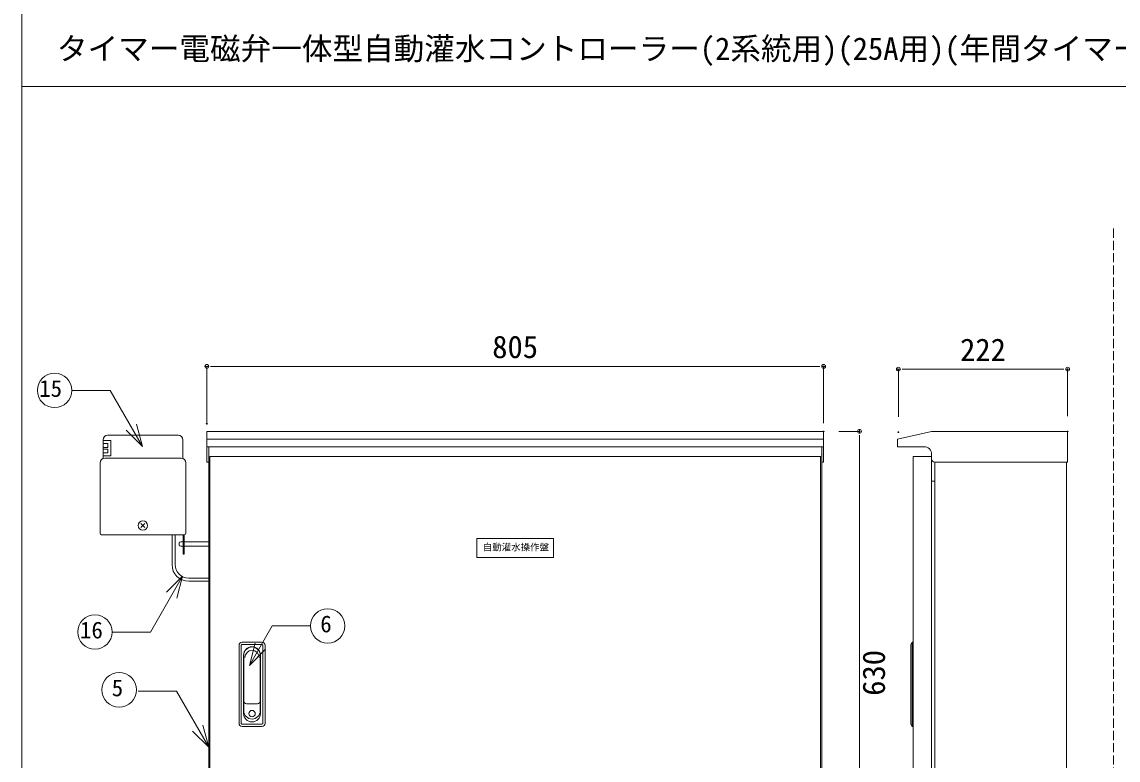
# Model space of a CAD drawing. Units: millimetres, scale not verified. Extents: x -79561 to 6403, y -2774 to 2774.
# Drawn here: x -1491 to -59, y 103 to 1067 of the extents above; entities that cross this region are included whole.
import ezdxf
from ezdxf.enums import TextEntityAlignment as Align

# ---------------------------------------------------------------- set-up
doc = ezdxf.new("R2010")
doc.units = ezdxf.units.MM
doc.header["$LTSCALE"] = 4
doc.header["$PDMODE"] = 32
doc.header["$PDSIZE"] = 0.8
doc.linetypes.add('DASHED3', pattern=[4, 3, -1])
for name, color, linetype, lineweight in [('0-0_0', 7, 'Continuous', 20), ('0-1_WAKU', 7, 'Continuous', 18), ('0-3_moji', 7, 'Continuous', 18), ('0-7_KANAMONO', 4, 'Continuous', 18), ('2-4__2-0_', 3, 'Continuous', 18), ('2-5__8-0_', 7, 'Continuous', 18)]:
    doc.layers.add(name, color=color, linetype=linetype, lineweight=lineweight)
doc.layers.add('0-2_Defpoints', color=7, linetype='Continuous')
doc.styles.add('ＭＳ ゴシック', font='')
doc.styles.get('ＭＳ ゴシック').set_extended_font_data('MS Gothic')

# ---------------------------------------------------------------- blocks, each defined once
blk = doc.blocks.new('_Dot')
at = {"layer": '0-0_0'}
for p, q in [((-0.5, 0), (-1, 0)), ((0.25, 0), (-0.25, 0))]:
    blk.add_line(p, q, dxfattribs=at)
blk.add_circle((0, 0), 0.25, dxfattribs=at)
blk = doc.blocks.new('D17')
at = {"layer": '0-0_0'}
for p, q in [((38169.236, 24319.538), (38169.236, 24374.369)), ((38179.236, 24374.369), (38965.237, 24374.369)), ((38975.237, 24309.524), (38975.237, 24374.369))]:
    blk.add_line(p, q, dxfattribs=at)
at = {"layer": '0-2_Defpoints'}
for p in [(38975.237, 24374.369), (38169.236, 24299.538), (38975.237, 24289.524)]:
    blk.add_point(p, dxfattribs=at)
at = {"layer": '0-0_0', "xscale": 10, "yscale": 10, "rotation": 180}
blk.add_blockref('_Dot', (38169.236, 24374.369), dxfattribs=at)
at = {"layer": '0-0_0', "xscale": 10, "yscale": 10}
blk.add_blockref('_Dot', (38975.237, 24374.369), dxfattribs=at)
at = {"layer": '0-0_0', "style": 'ＭＳ ゴシック'}
blk.add_text('805', height=29.33, dxfattribs=at).set_placement((38542.237, 24376.369), align=Align.BOTTOM_LEFT)
blk = doc.blocks.new('D19')
at = {"layer": '0-0_0'}
for p, q in [((38995.237, 24289.524), (39022.243, 24289.524)), ((39022.243, 23668.74), (39022.243, 24279.524)), ((38992.734, 23658.74), (39022.243, 23658.74))]:
    blk.add_line(p, q, dxfattribs=at)
at = {"layer": '0-2_Defpoints'}
for p in [(38975.237, 24289.524), (39022.243, 24289.524), (38972.734, 23658.74)]:
    blk.add_point(p, dxfattribs=at)
at = {"layer": '0-0_0', "xscale": 10, "yscale": 10}
for p, rotation in [((39022.243, 24289.524), 90), ((39022.243, 23658.74), 270)]:
    blk.add_blockref('_Dot', p, dxfattribs=dict(at, rotation=rotation))
at = {"layer": '0-0_0', "style": 'ＭＳ ゴシック'}
blk.add_text('630', height=29.33, rotation=90, dxfattribs=at).set_placement((39064.243, 23944.132), align=Align.BOTTOM_LEFT)
blk = doc.blocks.new('D20')
at = {"layer": '0-0_0'}
for p, q in [((39073.031, 24308.438), (39073.031, 24370.643)), ((39083.031, 24370.643), (39284.191, 24370.643)), ((39294.191, 24309.524), (39294.191, 24370.643))]:
    blk.add_line(p, q, dxfattribs=at)
at = {"layer": '0-2_Defpoints'}
for p in [(39294.191, 24370.643), (39073.031, 24288.438), (39294.191, 24289.524)]:
    blk.add_point(p, dxfattribs=at)
at = {"layer": '0-0_0', "xscale": 10, "yscale": 10, "rotation": 180}
blk.add_blockref('_Dot', (39073.031, 24370.643), dxfattribs=at)
at = {"layer": '0-0_0', "xscale": 10, "yscale": 10}
blk.add_blockref('_Dot', (39294.191, 24370.643), dxfattribs=at)
at = {"layer": '0-0_0', "style": 'ＭＳ ゴシック'}
blk.add_text('222', height=29.33, dxfattribs=at).set_placement((39153.611, 24372.643), align=Align.BOTTOM_LEFT)

msp = doc.modelspace()

# ---------------------------------------------------------------- linework, layer by layer
at = {"layer": '0-1_WAKU'}
msp.add_line((-1491.071, 983), (6403.429, 983), dxfattribs=at)
at = {"layer": '0-1_WAKU', "linetype": 'DASHED3'}
msp.add_line((-64.603, 797.358), (-64.603, -414.67), dxfattribs=at)
at = {"layer": '0-1_WAKU'}
msp.add_lwpolyline([(-1491.071, -2774), (6403.429, -2774), (6403.429, 2774), (-1491.071, 2774)], close=True, dxfattribs=at)
at = {"layer": '0-3_moji'}
for p, q in [((-1375.885, 586.023), (-1425.885, 586.023)), ((-1333.682, 512.926), (-1375.885, 586.023)), ((-1333.682, 512.926), (-1354.896, 534.139)), ((-1333.682, 512.926), (-1341.447, 541.904)), ((-1281.016, 343.596), (-1323.219, 270.499)), ((-1281.016, 343.596), (-1302.229, 322.383)), ((-1281.016, 343.596), (-1288.781, 314.618)), ((-1193.827, 226.789), (-1163.979, 278.487)), ((-1163.979, 278.487), (-1113.979, 278.487)), ((-1323.219, 270.499), (-1373.219, 270.499)), ((-1193.827, 226.789), (-1186.062, 255.767)), ((-1193.827, 226.789), (-1172.614, 248.003)), ((-1289.139, 193.082), (-1339.139, 193.082)), ((-1246.936, 119.985), (-1289.139, 193.082)), ((-1246.936, 119.985), (-1254.701, 148.963)), ((-1246.936, 119.985), (-1268.149, 141.198))]:
    msp.add_line(p, q, dxfattribs=at)
for centre in [(-1448.385, 586.023), (-1091.479, 278.487), (-1395.719, 270.499), (-1363.99, 194.987)]:
    msp.add_circle(centre, 22.5, dxfattribs=at)
at = {"layer": '0-7_KANAMONO'}
for p, q in [((-1384.936, 521.494), (-1384.936, 497.494)), ((-1384.936, 520.494), (-1374.936, 520.494)), ((-1384.936, 516.494), (-1378.936, 516.494)), ((-1378.936, 527.494), (-1286.936, 527.494)), ((-1378.936, 511.494), (-1378.936, 516.494)), ((-1374.936, 520.494), (-1374.936, 500.494)), ((-1280.936, 521.494), (-1280.936, 497.494)), ((-1384.936, 511.494), (-1378.936, 511.494)), ((-1384.936, 509.494), (-1378.936, 509.494)), ((-1384.936, 504.494), (-1378.936, 504.494)), ((-1378.936, 509.494), (-1378.936, 504.494)), ((-1388.936, 491.494), (-1388.936, 399.494)), ((-1384.936, 500.494), (-1374.936, 500.494)), ((-1382.936, 497.494), (-1282.936, 497.494)), ((-1276.936, 491.494), (-1276.936, 399.494)), ((-1332.936, 409.494), (-1335.621, 412.179)), ((-1332.936, 409.494), (-1335.621, 406.809)), ((-1332.936, 409.494), (-1335.621, 406.809)), ((-1332.936, 409.494), (-1330.251, 412.179)), ((-1332.936, 409.494), (-1330.251, 406.809)), ((-1386.936, 397.494), (-1278.936, 397.494)), ((-1294.936, 358.742), (-1294.936, 397.494)), ((-1290.936, 358.742), (-1290.936, 397.494)), ((-1280.507, 388.433), (-1283.573, 388.433)), ((-1280.436, 397.494), (-1280.436, 372.141)), ((-1278.936, 397.494), (-1278.936, 372.141)), ((-1246.936, 388.433), (-1278.936, 388.433)), ((-1285.573, 386.433), (-1285.573, 384.433)), ((-1280.507, 382.433), (-1283.573, 382.433)), ((-1246.936, 382.433), (-1278.936, 382.433)), ((-1278.936, 372.141), (-1280.436, 372.141)), ((-1272.936, 340.742), (-1266.89, 340.742)), ((-1272.936, 336.742), (-1266.888, 336.742)), ((-1266.89, 340.742), (-1246.936, 340.742)), ((-1266.888, 336.742), (-1246.936, 336.742))]:
    msp.add_line(p, q, dxfattribs=at)
msp.add_circle((-1332.936, 409.494), 6.085, dxfattribs=at)
for centre, radius, start, end in [((-1378.936, 521.494), 6, 90, 180), ((-1286.936, 521.494), 6, 0, 90), ((-1382.936, 491.494), 6, 90, 180), ((-1282.936, 491.494), 6, 0, 90), ((-1386.936, 399.494), 2, 180, 270), ((-1283.573, 386.433), 2, 90, 180), ((-1278.936, 399.494), 2, 270, 0), ((-1283.573, 384.433), 2, 180, 270), ((-1272.936, 358.742), 22, 180, 270), ((-1272.936, 358.742), 18, 180, 270)]:
    msp.add_arc(centre, radius, start, end, dxfattribs=at)
at = {"layer": '2-4__2-0_', "color": 7}
for p, q in [((-1249.439, 573.973), (-1249.439, 543.293)), ((-443.438, 573.973), (-443.438, 543.293))]:
    msp.add_line(p, q, dxfattribs=at)
at = {"layer": '2-4__2-0_'}
for p, q in [((-302.205, 532.589), (-346.76, 522.576)), ((-302.205, 532.589), (-124.484, 532.589)), ((-124.484, 532.589), (-124.484, 492.539)), ((-1249.439, 522.576), (-443.438, 522.576)), ((-346.76, 522.576), (-346.76, 512.564)), ((-1249.439, 512.564), (-1249.439, 492.539)), ((-443.438, 512.564), (-443.438, 492.539)), ((-346.76, 512.564), (-312.217, 512.564)), ((-302.205, 502.551), (-302.205, 496.544)), ((-1249.439, 492.539), (-1246.936, 492.539)), ((-445.941, 492.539), (-443.438, 492.539)), ((-298.2, 492.539), (-124.484, 492.539)), ((-302.205, 467.508), (-298.2, 467.508)), ((-1207.387, 253.242), (-1207.387, 151.115)), ((-1204.383, 253.242), (-1204.383, 151.115)), ((-1203.382, 257.247), (-1177.349, 257.247)), ((-1203.382, 254.243), (-1177.349, 254.243)), ((-1176.348, 151.115), (-1176.348, 253.242)), ((-1173.345, 151.115), (-1173.345, 253.242)), ((-329.238, 254.243), (-327.736, 257.247)), ((-329.238, 150.113), (-329.238, 254.243)), ((-327.736, 257.247), (-326.234, 257.247)), ((-327.736, 257.247), (-327.736, 147.11)), ((-326.234, 147.11), (-326.234, 257.247)), ((-1201.379, 240.225), (-1201.379, 163.881)), ((-1201.079, 240.225), (-1201.079, 180.401)), ((-1179.652, 240.225), (-1179.652, 180.401)), ((-1179.352, 240.225), (-1179.352, 164.131)), ((-1201.079, 178.298), (-1201.079, 167.585)), ((-1183.157, 176.897), (-1197.575, 176.897)), ((-1179.652, 178.298), (-1179.652, 167.585)), ((-1177.349, 150.113), (-1203.382, 150.113)), ((-1177.349, 147.11), (-1203.382, 147.11)), ((-329.238, 150.113), (-327.736, 147.11)), ((-327.736, 147.11), (-326.234, 147.11))]:
    msp.add_line(p, q, dxfattribs=at)
for points in [[(-1249.439, 532.589), (-443.438, 532.589), (-443.438, 512.564), (-1249.439, 512.564)], [(-1246.936, 512.564), (-445.941, 512.564), (-445.941, -98.195), (-1246.936, -98.195)], [(-1245.434, 499.548), (-447.443, 499.548), (-447.443, -95.191), (-1245.434, -95.191)], [(-326.234, 499.548), (-302.205, 499.548), (-302.205, -95.191), (-326.234, -95.191)], [(-298.2, 492.539), (-125.986, 492.539), (-125.986, -98.195), (-298.2, -98.195)]]:
    msp.add_lwpolyline(points, close=True, dxfattribs=at)
msp.add_circle((-1190.366, 163.881), 4.255, dxfattribs=at)
for centre, radius, start, end in [((-445.941, 502.551), 0.25, 0, 180), ((-445.941, 502.551), 0.25, 180, 0), ((-312.217, 502.551), 10.012, 0, 90), ((-447.443, 499.548), 0.25, 0, 180), ((-447.443, 499.548), 0.25, 180, 0), ((-298.2, 496.544), 4.005, 180, 270), ((-1203.382, 253.242), 4.005, 89.99999, 179.99995), ((-1203.382, 253.242), 1.001, 90, 180.00001), ((-1190.366, 240.225), 11.014, 0, 179.99996), ((-1190.366, 240.225), 10.713, 0, 179.99996), ((-1190.366, 237.222), 9.211, 0, 179.99995), ((-1177.349, 253.242), 4.005, 0, 89.99999), ((-1177.349, 253.242), 1.001, 0, 90), ((-1197.575, 180.401), 3.504, 179.99996, 270), ((-1200.078, 178.298), 1.001, 135.21436, 180.00001), ((-1183.157, 180.401), 3.504, 270.00002, 0), ((-1180.654, 178.298), 1.001, 0, 44.7856), ((-1190.366, 164.131), 11.014, 180.00004, 359.99998), ((-1190.366, 167.585), 10.713, 180.00004, 359.99998), ((-1203.382, 151.115), 4.005, 179.99995, 270), ((-1203.382, 151.115), 1.001, 179.99999, 270), ((-1177.349, 151.115), 1.001, 270, 0), ((-1177.349, 151.115), 4.005, 270.00001, 0)]:
    msp.add_arc(centre, radius, start, end, dxfattribs=at)
at = {"layer": '2-5__8-0_'}
msp.add_lwpolyline([(-896.673, 392.836), (-796.548, 392.836), (-796.548, 367.805), (-896.673, 367.805)], close=True, dxfattribs=at)

# ---------------------------------------------------------------- block references
at = {"layer": '0-0_0'}
for name in ['D17', 'D20', 'D19']:
    msp.add_blockref(name, (-39418.675, -23756.935), dxfattribs=at)

# ---------------------------------------------------------------- texts
at = {"layer": '0-3_moji', "style": 'ＭＳ ゴシック'}
for s, height, p in [('タイマー電磁弁一体型自動灌水コントローラー(2系統用)(25A用)(年間タイマー)：FD-CW・2RS(25A用)', 29.33, (-1445.329, 1008.955)), ('15', 21.99, (-1468.548, 571.023)), ('6', 21.99, (-1101.226, 263.487)), ('16', 21.99, (-1415.211, 255.499)), ('5', 21.99, (-1373.736, 179.987))]:
    msp.add_text(s, height=height, dxfattribs=at).set_placement(p, align=Align.BOTTOM_LEFT)
at = {"layer": '2-5__8-0_', "style": 'ＭＳ ゴシック'}
msp.add_text('自動灌水操作盤', height=8.809, dxfattribs=at).set_placement((-888.663, 374.313), align=Align.BOTTOM_LEFT)

doc.saveas('drawing.dxf')
